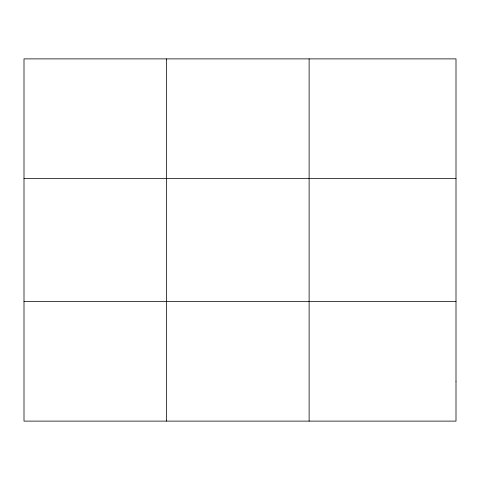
<?xml version="1.0" encoding="UTF-8"?>
<svg xmlns="http://www.w3.org/2000/svg" width="480" height="480" viewBox="0 0 480 480"><rect width="100%" height="100%" fill="white"/><g stroke="black" fill="none" stroke-linecap="round" stroke-linejoin="round"><path stroke-width="0.72" d="M166.56 421.116L166.56 58.884M309.12 421.116L309.12 58.884M24 178.422L456 178.422M24 301.578L456 301.578M456 381.27L456 421.116L24 421.116L24 58.884L456 58.884L456 381.27"/></g></svg>
